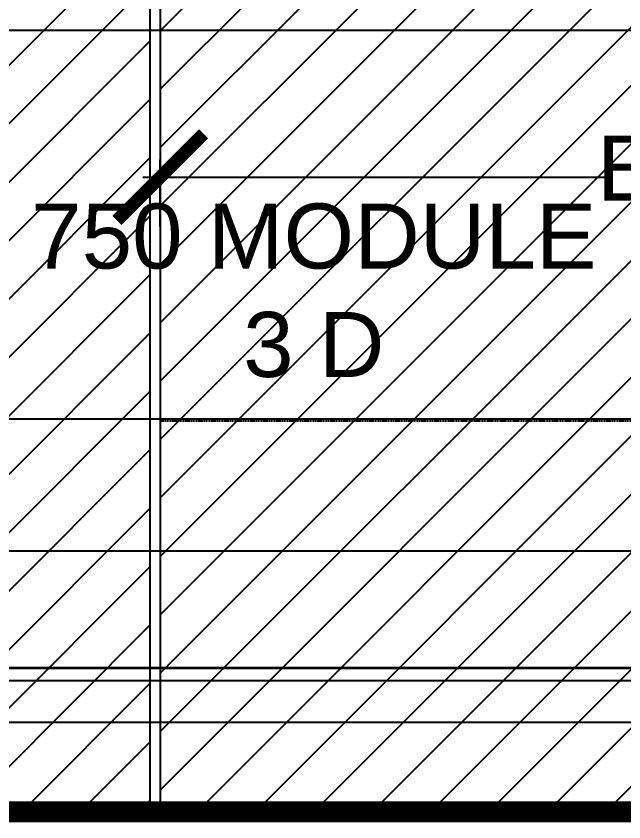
# Model space of a CAD drawing. Header units: millimetres. Extents: x -661525 to 498941, y 282148 to 1359693.
# Drawn here: x -235606 to -234905, y 671985 to 672914 of the extents above; entities that cross this region are included whole.
import ezdxf

# ---------------------------------------------------------------- set-up
doc = ezdxf.new("R2010")
doc.units = ezdxf.units.MM
doc.header["$LTSCALE"] = 2.5
doc.header["$PDMODE"] = 35
doc.header["$PDSIZE"] = 15
doc.linetypes.add('DASHED', pattern=[0.75, 0.5, -0.25])
doc.layers.get('0').update_dxf_attribs({"linetype": 'CONTINUOUS'})
doc.layers.get('DEFPOINTS').update_dxf_attribs({"linetype": 'CONTINUOUS'})
doc.layers.add('area', color=5, linetype='CONTINUOUS', plot=False)
for name, color, linetype in [('CEILING', 11, 'CONTINUOUS'), ('DEMARCATION', 8, 'CONTINUOUS'), ('I-FURN', 14, 'CONTINUOUS'), ('v-ex. duct', 30, 'CONTINUOUS')]:
    doc.layers.add(name, color=color, linetype=linetype)
doc.layers.add('LAB MODULE', color=1, linetype='CONTINUOUS', lineweight=25)
doc.layers.add('partition', color=6, linetype='CONTINUOUS', lineweight=18)
doc.styles.add('ARIAL', font='arial.ttf')
doc.styles.add('COMPLEX', font='complex.shx', dxfattribs={"width": 0.8})
doc.styles.add('ROMAND', font='ROMAND')
doc.dimstyles.new('TICK100', dxfattribs={"dimtxt": 250, "dimasz": 200, "dimexe": 150, "dimexo": 10, "dimgap": 50, "dimtad": 0, "dimdec": 0, "dimrnd": 5, "dimzin": 1, "dimdsep": 46, "dimtxsty": 'COMPLEX', "dimblk1": 'ARCHTICK', "dimblk2": 'ARCHTICK', "dimsah": 1, "dimcen": 0.09375, "dimdle": 150, "dimclrd": 11, "dimclre": 11, "dimclrt": 7, "dimadec": 0, "dimazin": 0, "dimtfac": 1, "dimtdec": 0, "dimtofl": 0, "dimtmove": 0, "dimatfit": 3, "dimldrblk": 'OPEN90', "dimfxl": 1, "dimtolj": 1, "dimtzin": 1, "dimarcsym": 0})

# ---------------------------------------------------------------- blocks, each defined once
blk = doc.blocks.new('_ARCHTICK')
at = {"color": 0, "linetype": 'ByBlock', "const_width": 0.15}
blk.add_lwpolyline([(-0.5, -0.5), (0.5, 0.5)], dxfattribs=at)
blk = doc.blocks.new('*D236')
at = {"layer": 'DEFPOINTS', "color": 0, "transparency": 16777216}
for p in [(-233051.7338534594, 672162.8611528202), (-236301.7338534583, 671998.1799916708), (-233051.7338534594, 671998.1799916711)]:
    blk.add_point(p, dxfattribs=at)
at = {"layer": 'DEMARCATION', "color": 8, "lineweight": -2, "transparency": 16777216}
for p, q in [((-236301.7338534583, 671998.1799916708), (-236301.7338534583, 672182.8611528202)), ((-233051.7338534594, 671998.1799916711), (-233051.7338534594, 672182.8611528202)), ((-236321.7338534583, 672162.8611528202), (-234825.6338534588, 672162.8611528202)), ((-233031.7338534594, 672162.8611528202), (-234527.8338534588, 672162.8611528202))]:
    blk.add_line(p, q, dxfattribs=at)
at = {"layer": 'DEMARCATION', "color": 8, "lineweight": -2, "transparency": 16777216, "xscale": 100, "yscale": 100, "zscale": 100, "rotation": 180}
blk.add_blockref('_ARCHTICK', (-236301.7338534583, 672162.8611528202), dxfattribs=at)
at = {"layer": 'DEMARCATION', "color": 8, "lineweight": -2, "transparency": 16777216, "xscale": 100, "yscale": 100, "zscale": 100}
blk.add_blockref('_ARCHTICK', (-233051.7338534594, 672162.8611528202), dxfattribs=at)
at = {"layer": 'DEMARCATION', "color": 1, "transparency": 16777216, "insert": (-234676.7338534588, 672162.8611528202), "char_height": 100, "attachment_point": 5, "style": 'ARIAL'}
blk.add_mtext('\\A1;3250', dxfattribs=at)
blk = doc.blocks.new('*D495')
at = {"layer": 'CEILING', "color": 8, "lineweight": -2}
for p, q in [((-235439.7338534752, 672671.3666263287), (-235439.7338534752, 672748.1914912475)), ((-234251.7338534715, 672671.3666263233), (-234251.7338534715, 672748.1914912475)), ((-235459.7338534752, 672728.1914912475), (-234927.2588534734, 672728.1914912475)), ((-234231.7338534715, 672728.1914912475), (-234764.2088534734, 672728.1914912475))]:
    blk.add_line(p, q, dxfattribs=at)
at = {"layer": 'DEFPOINTS', "color": 0}
for p in [(-234251.7338534715, 672728.1914912475), (-235439.7338534752, 672671.3666263287), (-234251.7338534715, 672671.3666263233)]:
    blk.add_point(p, dxfattribs=at)
at = {"layer": 'CEILING', "color": 8, "lineweight": -2, "xscale": 100, "yscale": 100, "zscale": 100, "rotation": 180}
blk.add_blockref('_ARCHTICK', (-235439.7338534752, 672728.1914912475), dxfattribs=at)
at = {"layer": 'CEILING', "color": 8, "lineweight": -2, "xscale": 100, "yscale": 100, "zscale": 100}
blk.add_blockref('_ARCHTICK', (-234251.7338534715, 672728.1914912475), dxfattribs=at)
at = {"layer": 'CEILING', "color": 1, "insert": (-234845.7338534734, 672728.1914912475), "char_height": 75, "attachment_point": 5, "style": 'ARIAL'}
blk.add_mtext('\\A1;EQ.', dxfattribs=at)
blk = doc.blocks.new('*D527')
at = {"layer": 'DEFPOINTS', "color": 0}
for p in [(-233051.7338534584, 672161.8461647489), (-236301.7338534574, 671997.1650035995), (-233051.7338534584, 671997.1650035998)]:
    blk.add_point(p, dxfattribs=at)
at = {"layer": 'DEMARCATION', "color": 8, "lineweight": -2}
for p, q in [((-236301.7338534574, 671997.1650035995), (-236301.7338534574, 672181.8461647489)), ((-233051.7338534584, 671997.1650035998), (-233051.7338534584, 672181.8461647489)), ((-236321.7338534574, 672161.8461647489), (-234825.6338534579, 672161.8461647489)), ((-233031.7338534584, 672161.8461647489), (-234527.8338534579, 672161.8461647489))]:
    blk.add_line(p, q, dxfattribs=at)
at = {"layer": 'DEMARCATION', "color": 8, "lineweight": -2, "xscale": 100, "yscale": 100, "zscale": 100, "rotation": 180}
blk.add_blockref('_ARCHTICK', (-236301.7338534574, 672161.8461647489), dxfattribs=at)
at = {"layer": 'DEMARCATION', "color": 8, "lineweight": -2, "xscale": 100, "yscale": 100, "zscale": 100}
blk.add_blockref('_ARCHTICK', (-233051.7338534584, 672161.8461647489), dxfattribs=at)
at = {"layer": 'DEMARCATION', "color": 1, "insert": (-234676.7338534579, 672161.8461647489), "char_height": 100, "attachment_point": 5, "style": 'ARIAL'}
blk.add_mtext('\\A1;3250', dxfattribs=at)

msp = doc.modelspace()

# ---------------------------------------------------------------- hatches: boundary and pattern name
at = {"layer": 'CEILING', "true_color": 0xd6ed82, "transparency": 33554687}
h = msp.add_hatch(dxfattribs=at)
h.set_pattern_fill('ANSI31', color=61, scale=15)
h.set_pattern_definition([(45, (-585758.7338534588, 1262137.267023326), (-33.67596045400932, 33.67596045400933), [])])
h.paths.add_polyline_path([(-234251.7338534625, 674647.1650035984), (-235439.7338534663, 674647.1650035984), (-235439.7338534683, 674197.1650035984), (-234351.7338534645, 674197.1650035984, -0.4142135623744009), (-234251.7338534641, 674297.1650035984)])
h.paths.add_polyline_path([(-233051.7338534645, 674647.1650035984), (-234251.7338534625, 674647.1650035984), (-234251.7338534641, 674297.1650035984, -0.4142135623717892), (-234151.7338534645, 674197.1650035984), (-233051.7338534666, 674197.1650035984)])
h.paths.add_polyline_path([(-234551.7338534683, 673622.1650035976), (-234251.7338534672, 673622.1650035976), (-234251.7338534666, 673744.2075016816), (-235274.1614562859, 673744.2075016816), (-235274.1614562859, 674080.7105465747), (-234251.7338534651, 674080.7105465747), (-234251.733853465, 674097.1650035984, -0.4142135623717378), (-234351.7338534645, 674197.1650035984), (-235439.7338534683, 674197.1650035984), (-235439.7338534762, 672447.1650036073), (-234351.7338534725, 672447.1650036023, -0.4142135623730295), (-234251.733853472, 672547.1650036018), (-234251.7338534699, 673022.1650035976), (-234551.7338534683, 673022.1650035976)])
h.paths.add_polyline_path([(-233051.7338534666, 674197.1650035984), (-234151.7338534645, 674197.1650035984, -0.4142135623730951), (-234251.7338534645, 674097.1650035984), (-233301.0079441363, 674080.7105465747), (-233301.0079441363, 673744.2075016816), (-234251.7338534666, 673744.2075016816), (-234251.7338534672, 673622.1650035976), (-233951.7338534683, 673622.1650035976), (-233951.7338534683, 673022.1650035976), (-234251.7338534699, 673022.1650035976), (-234251.733853472, 672547.1650036018, -0.4142135623729989), (-234151.7338534725, 672447.1650036013), (-233616.8519681688, 672447.1650035989, -0.9999999999999992), (-233466.6157654842, 672447.1650035982), (-233051.7338534745, 672447.1650035963)])
h.paths.add_polyline_path([(-234251.733853473, 672347.1650036018, -0.4142135623732113), (-234351.7338534725, 672447.1650036023), (-235439.7338534762, 672447.1650036073), (-235439.7338534783, 671997.1650036074), (-234251.7338534746, 671997.1650036019)])
h.paths.add_polyline_path([(-233051.7338534745, 672447.1650035963), (-233466.6157654842, 672447.1650035982, -1.000000000000001), (-233616.8519681688, 672447.1650035989), (-234151.7338534725, 672447.1650036013, -0.4142135623731391), (-234251.733853473, 672347.1650036018), (-234251.7338534746, 671997.1650036019), (-233051.7338534765, 671997.1650035963)])
h.paths.add_polyline_path([(-235451.7338534663, 675921.1500155937), (-236427.7338534574, 675921.1500155937), (-236427.7338534575, 675759.1500154865), (-236514.7338534587, 675759.1500154865), (-236514.7338534587, 675516.6824437111, -0.2648471280309205), (-236465.7338534619, 675430.6650036209), (-235451.7338534663, 675430.6650036209)], flags=0)
h.paths.add_polyline_path([(-236514.7338534587, 675759.1500154865), (-236565.7338534619, 675759.1500154865), (-236565.7338534619, 675530.6650036209, -0.1346003369179824), (-236514.7338534587, 675516.6824437111)])
h.paths.add_polyline_path([(-236514.7338534587, 675344.6475635307, -0.1346003369179884), (-236565.7338534619, 675330.6650036209), (-236565.7338534619, 674847.1650036457), (-236514.7338534587, 674847.1650036457)])
h.paths.add_polyline_path([(-235451.7338534663, 675921.1500155937), (-236427.7338534574, 675921.1500155937), (-236427.7338534575, 675759.1500154865), (-236514.7338534587, 675759.1500154865), (-236514.7338534587, 675516.6824437111, -0.2648471280309204), (-236465.7338534619, 675430.6650036209), (-235451.7338534663, 675430.6650036209)], flags=17)
h.paths.add_polyline_path([(-237051.7338534575, 676016.1650035987), (-237053.7715695754, 676022.1649825817), (-240427.7338534583, 676022.1649825817), (-240427.7338534583, 675921.1500155937), (-237051.7338534569, 675921.1500155937)])
h.paths.add_polyline_path([(-235756.1013784725, 676022.1650035982), (-236427.7338534574, 676022.1650035986), (-236427.7338534574, 675921.1500155937), (-235756.1013784725, 675921.1500155937)])
h.paths.add_polyline_path([(-235451.7338534663, 676022.1650035981), (-235756.1013784725, 676022.1650035982), (-235756.1013784725, 675921.1500155937), (-235451.7338534663, 675921.1500155937)])
h.paths.add_polyline_path([(-235451.7338534663, 675921.1500155937), (-235756.1013784725, 675921.1500155937), (-236427.7338534574, 675921.1500155937), (-236427.7338534575, 675759.1500154865), (-236514.7338534587, 675759.1500154865), (-236514.7338534587, 675516.6824437111, -0.2648471280309632), (-236465.7338534619, 675430.6650036209), (-235451.7338534663, 675430.6650036209)], flags=17)
h.paths.add_polyline_path([(-243765.7338534619, 675330.6650036209, -0.4142135623733992), (-243865.7338534619, 675430.665003621), (-244514.7338534588, 675430.665003621), (-244514.7338534588, 674847.1650036457), (-244065.7338534619, 674847.1650036457), (-243765.7338534619, 674847.1650036457)])
h.paths.add_polyline_path([(-244514.7338534588, 675430.665003621), (-244879.3055911033, 675430.665003621), (-244879.7338534575, 671997.1650036513), (-244514.7338534588, 671997.1650036495), (-244514.7338534588, 672447.1650036457), (-244665.7338534619, 672447.1650036457), (-244665.7338534619, 673047.1650036457), (-244665.7338534619, 673647.1650036457), (-244665.7338534619, 674247.1650036457), (-244665.7338534619, 674847.1650036457), (-244514.7338534588, 674847.1650036457)])
h.paths.add_polyline_path([(-244514.7338534588, 675752.1194770109), (-244879.2654902378, 675752.1649452436), (-244879.3055911033, 675430.665003621), (-244514.7338534588, 675430.665003621)])
h.paths.add_polyline_path([(-243765.7338534619, 675921.1500155937), (-244427.7782684382, 675921.1500155937), (-244427.7782684382, 675752.1650036628), (-244427.7782684382, 675752.1086309927), (-244514.7338534588, 675752.1194770109), (-244514.7338534588, 675430.665003621), (-243865.7338534619, 675430.665003621, -0.4142135623727906), (-243765.7338534619, 675530.6650036209)])
h.paths.add_polyline_path([(-241669.7338534568, 676014.1650035962), (-243765.7338534619, 676014.1650035962), (-243765.7338534619, 675921.1500155937), (-241669.7338534568, 675921.1500155937)])
h.paths.add_polyline_path([(-243765.7338534619, 676014.1650035962), (-244427.7782684382, 676014.1650035962), (-244427.7782684382, 675921.1500155937), (-243765.7338534619, 675921.1500155937)])
h.paths.add_polyline_path([(-241365.7338534619, 675892.1650036006), (-241669.7338534568, 675892.1650036006), (-243765.7338534619, 675914.0973448056), (-243765.7338534619, 675530.6650036209, -0.4142135623727979), (-243665.7338534619, 675430.665003621), (-242574.2459442678, 675430.665003621, -1), (-242424.2459442678, 675430.665003621), (-241465.7338534619, 675430.665003621, -0.4142135623728775), (-241365.7338534619, 675530.6650036209)])
h.paths.add_polyline_path([(-241365.7338534619, 675330.6650036209, -0.4142135623733126), (-241465.7338534619, 675430.665003621), (-242424.2459442678, 675430.665003621, -1), (-242574.2459442678, 675430.665003621), (-243665.7338534619, 675430.665003621, -0.4142135623733921), (-243765.7338534619, 675330.6650036209), (-243765.7338534619, 674847.1650036457), (-243465.7338534619, 674847.1650036457), (-242865.7338534619, 674847.1650036457), (-242265.7338534619, 674847.1650036457), (-241665.7338534619, 674847.1650036457), (-241365.7338534619, 674847.1650036457)])
h.paths.add_polyline_path([(-240514.7338534587, 675430.665003621), (-240964.7338534587, 675430.665003621), (-240964.7338534587, 674847.1650036457), (-240514.7338534587, 674847.1650036457)])
h.paths.add_polyline_path([(-241052.4855402149, 675760.1650036629), (-241052.4855402149, 675892.1650036006), (-241365.7338534619, 675892.1650036006), (-241365.7338534619, 675530.6650036209, -0.4142135623728848), (-241265.7338534619, 675430.665003621), (-241123.030859408, 675430.665003621, -1), (-240973.030859408, 675430.6650036217), (-240965.0015383966, 675760.1650036629)])
h.paths.add_polyline_path([(-240964.7338534587, 675430.665003621), (-240973.030859408, 675430.665003621, -1), (-241123.030859408, 675430.665003621), (-241265.7338534619, 675430.665003621, -0.4142135623733053), (-241365.7338534619, 675330.6650036209), (-241365.7338534619, 674847.1650036457), (-241065.7338534619, 674847.1650036457), (-240964.7338534587, 674847.1650036457)])
h.paths.add_polyline_path([(-240514.7338534587, 675760.1650036629), (-240964.7338534587, 675760.1650036629), (-240964.7338534587, 675430.665003621), (-240514.7338534587, 675430.665003621)])
h.paths.add_polyline_path([(-238965.7338534619, 675921.1500155937), (-240427.7338534583, 675921.1500155937), (-240427.7338534583, 675760.1650036629), (-240514.7338534587, 675760.1650036629), (-240514.7338534587, 675430.665003621), (-239953.0596784418, 675430.6650036209, -1), (-239803.0596784418, 675430.6650036209), (-239065.7338534619, 675430.6650036209, -0.4142135623729644), (-238965.7338534619, 675530.6650036209)])
h.paths.add_polyline_path([(-238965.7338534619, 675330.6650036209, -0.4142135623732258), (-239065.7338534619, 675430.6650036209), (-239803.0596784418, 675430.6650036209, -1), (-239953.0596784418, 675430.6650036209), (-240514.7338534587, 675430.665003621), (-240514.7338534587, 674847.1650036457), (-240465.7338534619, 674847.1650036457), (-239865.7338534619, 674847.1650036457), (-239265.7338534619, 674847.1650036457), (-238965.7338534619, 674847.1650036457)])
h.paths.add_polyline_path([(-236964.7338534587, 675218.5388815998), (-238712.4888663309, 675218.5388815998), (-238712.4888663309, 675430.6650036209), (-238865.7338534619, 675430.6650036209, -0.4142135623732186), (-238965.7338534619, 675330.6650036209), (-238965.7338534619, 674847.1650036457), (-238665.7338534619, 674847.1650036457), (-238065.7338534619, 674847.1650036457), (-237465.7338534619, 674847.1650036457), (-236964.7338534587, 674847.1650036457)])
h.paths.add_polyline_path([(-236964.7338534587, 675759.1500154865), (-237051.733853456, 675759.1500154865), (-237051.7338534569, 675921.1500155937), (-238965.7338534619, 675921.1500155937), (-238965.7338534619, 675530.6650036209, -0.4142135623729716), (-238865.7338534619, 675430.6650036209), (-238712.4888663309, 675430.6650036209), (-238712.4888663309, 675555.0419264928), (-236964.7338534587, 675555.0419264928)])
h.paths.add_polyline_path([(-236565.7338534619, 675759.1500154865), (-236964.7338534587, 675759.1500154865), (-236964.7338534587, 675555.0419264928), (-236739.3353541814, 675555.0419264928), (-236739.3353541814, 675430.6650036209), (-236665.7338534619, 675430.6650036209, -0.414213562373051), (-236565.7338534619, 675530.6650036209)])
h.paths.add_polyline_path([(-236565.7338534619, 675330.6650036209, -0.4142135623731363), (-236665.7338534619, 675430.6650036209), (-236739.3353541814, 675430.6650036209), (-236739.3353541814, 675218.5388815998), (-236964.7338534587, 675218.5388815998), (-236964.7338534587, 674847.1650036457), (-236865.7338534619, 674847.1650036457), (-236565.7338534619, 674847.1650036457)])
h.paths.add_polyline_path([(-240964.7338534586, 672447.1650036457), (-241065.7338534619, 672447.1650036457), (-241665.7338534619, 672447.1650036457), (-242265.7338534619, 672447.1650036457), (-242865.7338534619, 672447.1650036457), (-243465.7338534619, 672447.1650036457), (-244065.7338534619, 672447.1650036457), (-244514.7338534588, 672447.1650036457), (-244514.7338534588, 671997.1650036492), (-243879.7338534575, 671997.1650036457), (-242103.7338668309, 671997.1650036457), (-240964.7338534586, 671997.1650036395)])
edge = h.paths.add_edge_path(flags=16)
edge.add_line((-241405.7235707734, 672231.6881751054), (-241405.7235707734, 672238.9962269433))
edge.add_ellipse((-241459.783537866, 672222.9246115513), major_axis=(-51.35711140692001, 4.057190380990505e-06), ratio=0.9999979734445607, start_angle=0, end_angle=360)
edge.add_ellipse((-241459.783537866, 672222.9246115513), major_axis=(-52.67396041733468, 1.537369098514322e-05), ratio=0.9999979734460623, start_angle=170.4229502804345, end_angle=189.5770831649122, ccw=False)
edge.add_line((-241406.3754451848, 672231.6881751054), (-241405.7235707734, 672231.6881751054))
h.paths.add_polyline_path([(-241644.0790686414, 672288.7669286397), (-241512.4574982834, 672288.7669286397), (-241512.4574982834, 672320.7429064952), (-241407.1095774487, 672320.7429064952), (-241407.1095774487, 672231.6881751054), (-241403.0506637993, 672218.4495834659), (-241396.5906763288, 672218.4495834659), (-241418.2812330558, 672239.7059006452), (-241407.1095774487, 672239.7059006452), (-241407.1095774487, 672320.7429064952), (-241512.4574982834, 672320.7429064952), (-241512.4574982834, 672288.7669286397), (-241512.394167598, 672288.7669286397), (-241459.783537866, 672275.598465222), (-241512.394167598, 672275.598465222), (-241512.394167598, 672157.082294463), (-241644.0790686414, 672157.082294463)], flags=16)
h.paths.add_polyline_path([(-241641.4294796569, 672248.4695966515), (-241632.2965852123, 672248.4695966515), (-241632.2965852123, 672197.3796264512), (-241641.4294796569, 672197.3796264512)], flags=0)
h.paths.add_polyline_path([(-241521.1054221521, 672170.2507578806), (-241521.1054221521, 672282.3150828113), (-241516.9147338337, 672282.3150828113), (-241516.9147338337, 672163.5341402914), (-241521.1054221521, 672163.5341402914)], flags=0)
h.paths.add_polyline_path([(-240964.7338534586, 672447.1650036457), (-240964.7338534586, 671997.1650036323), (-240514.7338534587, 671997.1650036302), (-240514.7338534587, 672447.1650036457)])
h.paths.add_polyline_path([(-240605.1095640803, 672318.4792085452), (-240605.1095640803, 672229.4244771553), (-240603.7235574051, 672229.4244771553), (-240603.7235574051, 672246.2058987014)], flags=16)
h.paths.add_polyline_path([(-240842.079055273, 672286.5032306897), (-240710.3941542297, 672286.5032306897), (-240657.7835244976, 672273.334767272), (-240710.3941542297, 672273.334767272), (-240710.3941542297, 672154.8185965129), (-240842.079055273, 672154.8185965129)], flags=16)
h.paths.add_polyline_path([(-240719.1054087838, 672280.0513848612), (-240710.457484915, 672318.4792085452), (-240710.457484915, 672273.334767272), (-240714.9147204653, 672273.334767272), (-240714.9147204653, 672161.2704423413), (-240719.1054087838, 672161.2704423413), (-240776.2366047513, 672167.9870599306), (-240719.1054087838, 672167.9870599306)], flags=16)
h.paths.add_polyline_path([(-240839.4294662885, 672246.2058987014), (-240830.2965718439, 672246.2058987014), (-240830.2965718439, 672195.1159285011), (-240839.4294662885, 672195.1159285011)], flags=0)
h.paths.add_polyline_path([(-240594.5906629604, 672246.2058987014), (-240594.5906629604, 672237.4422026952), (-240603.7235574051, 672237.4422026952), (-240603.7235574051, 672246.2058987014)], flags=16)
h.paths.add_polyline_path([(-236964.7338534586, 672447.1650036457), (-237465.7338534619, 672447.1650036457), (-238065.7338534619, 672447.1650036457), (-238665.7338534619, 672447.1650036457), (-239265.7338534619, 672447.1650036457), (-239865.7338534619, 672447.1650036457), (-240465.7338534619, 672447.1650036457), (-240514.7338534587, 672447.1650036457), (-240514.7338534587, 671997.1650036302), (-236964.7338534586, 671997.1650036142)])
h.paths.add_polyline_path([(-239622.4888663309, 672401.4791789202), (-237649.3353541814, 672401.4791789202), (-237649.3353541814, 672064.9761340271), (-239622.4888663309, 672064.9761340271)], flags=16)
h.paths.add_polyline_path([(-236514.7338534586, 672447.1650036457), (-236865.7338534619, 672447.1650036457), (-236964.7338534586, 672447.1650036457), (-236964.7338534586, 671997.1650036145), (-236514.7338534586, 671997.1650036124)])
h.paths.add_polyline_path([(-235451.7338534663, 674647.1650035984), (-235451.7338534663, 675430.6650036209), (-236465.7338534619, 675430.6650036209, -0.2648471280309805), (-236514.7338534587, 675344.6475635307), (-236514.7338534587, 674847.1650036457), (-236265.7338534619, 674847.1650036457), (-235665.7338534619, 674847.1650036457), (-235665.7338534619, 674247.1650036457), (-235665.7338534619, 673647.1650036457), (-235665.7338534619, 673047.1650036457), (-235665.7338534619, 672447.1650036457), (-236265.7338534619, 672447.1650036457), (-236514.7338534586, 672447.1650036457), (-236514.7338534586, 671997.1650036124), (-235451.7338534783, 671997.1650036075)])
h.paths.add_polyline_path([(-244881.3201426821, 673333.0983507314), (-244663.3290103492, 673333.0983507314), (-244663.3290103492, 673487.6515567342), (-244881.3201426821, 673487.6515567342)], flags=9)
h.paths.add_polyline_path([(-243109.7363449186, 675377.0753037573), (-243109.7363449186, 675484.4593419565), (-243264.2895509213, 675484.4593419565), (-243264.2895509213, 675377.0753037573)], flags=9)
h.paths.add_polyline_path([(-241212.2768158621, 675197.7134347592), (-241212.2768158621, 675410.0258494931), (-241366.8300218649, 675410.0258494931), (-241366.8300218649, 675197.7134347592)], flags=9)
h.paths.add_polyline_path([(-243110.3758401437, 672117.8505425269), (-243110.3758401437, 672330.1629572609), (-243264.9290461465, 672330.1629572609), (-243264.9290461465, 672117.8505425269)], flags=24)
h.paths.add_polyline_path([(-239592.1406346872, 672049.5776704162), (-237655.7831994893, 672049.5776704162), (-237655.7831994893, 672455.193859593), (-239592.1406346872, 672455.193859593)], flags=9)
h.paths.add_polyline_path([(-235667.3201426884, 673333.0983507314), (-235449.3290103555, 673333.0983507314), (-235449.3290103555, 673487.6515567342), (-235667.3201426884, 673487.6515567342)], flags=9)
h.paths.add_polyline_path([(-233700.8223793134, 674317.8505424797), (-233700.8223793134, 674530.1629572136), (-233855.3755853161, 674530.1629572136), (-233855.3755853161, 674317.8505424797)], flags=24)
h.paths.add_polyline_path([(-234954.3201426957, 672652.6543152585), (-234736.3290103628, 672652.6543152585), (-234736.3290103628, 672807.2075212613), (-234954.3201426957, 672807.2075212613)], flags=24)
h.paths.add_polyline_path([(-233700.1828840882, 673268.5753037358), (-233700.1828840882, 673375.959341935), (-233854.7360900909, 673375.959341935), (-233854.7360900909, 673268.5753037358)], flags=24)
h.paths.add_polyline_path([(-233760.3201426874, 672652.6543152585), (-233542.3290103545, 672652.6543152585), (-233542.3290103545, 672807.2075212613), (-233760.3201426874, 672807.2075212613)], flags=24)
h.paths.add_polyline_path([(-233700.8223793134, 672117.8505424818), (-233700.8223793134, 672330.1629572157), (-233855.3755853161, 672330.1629572157), (-233855.3755853161, 672117.8505424818)], flags=24)

# ---------------------------------------------------------------- linework, layer by layer
at = {"layer": 'area', "const_width": 25}
msp.add_lwpolyline([(-244879.7338534575, 675752.1650036628), (-244427.7782684382, 675752.1650036628), (-244427.7782684382, 676014.1650035962), (-241669.7338534568, 676014.1650035962), (-241669.7338534568, 675892.1650036006), (-241052.4855402149, 675892.1650036006), (-241052.4855402149, 675760.1650036629), (-240427.7338534583, 675760.1650036629), (-240427.7338534583, 676022.1649825817), (-237051.7229261364, 676022.1649825817), (-237051.733853456, 675759.1500154865), (-236427.7338534575, 675759.1500154865), (-236427.7338534574, 676022.1650035986), (-233651.7338534598, 676022.1650035973), (-233651.7338534599, 675897.1650035983), (-233051.7338534588, 675897.1650035984), (-233051.7338534765, 671997.1650035963), (-244879.7338534575, 671997.1650036513), (-244879.2654902378, 675752.1649452436)], dxfattribs=at)
at = {"layer": 'CEILING'}
for p, q in [((-235451.7338534663, 674647.1650035984), (-235451.7338534783, 671997.1650036072)), ((-235439.7338534663, 674647.1650035984), (-235439.7338534783, 671997.1650036072))]:
    msp.add_line(p, q, dxfattribs=at)
at = {"layer": 'CEILING', "color": 8, "linetype": 'DASHED'}
msp.add_line((-235439.7338534762, 672447.1650036073), (-233051.7338534562, 672447.1650035963), dxfattribs=at)
at = {"layer": 'I-FURN'}
msp.add_line((-234103.7338668265, 672897.1650036164), (-242103.7338668269, 672897.1650036137), dxfattribs=at)
at = {"layer": 'I-FURN', "color": 8}
msp.add_line((-234103.7338668265, 672147.1650036164), (-242103.7338668269, 672147.1650036137), dxfattribs=at)
at = {"layer": 'LAB MODULE'}
msp.add_lwpolyline([(-235628.7338668265, 672297.1650036081), (-234878.7338668265, 672297.1650036081), (-234878.7338668265, 672897.1650036081), (-235628.7338668265, 672897.1650036081)], close=True, dxfattribs=at)
at = {"layer": 'partition'}
msp.add_line((-242103.7338668309, 671997.1650036374), (-233051.7338534582, 671997.1650035963), dxfattribs=at)
at = {"layer": 'v-ex. duct'}
for p, q in [((-234879.7338532977, 672449.194979737), (-238422.3636402962, 672449.194979737)), ((-234576.7338534668, 672099.1949797369), (-245014.733853458, 672099.1949797369))]:
    msp.add_line(p, q, dxfattribs=at)

# ---------------------------------------------------------------- texts
at = {"layer": 'LAB MODULE', "ltscale": 0.5, "insert": (-234870.7586536504, 672597.1650036081), "char_height": 75, "width": 783.8842164970729, "attachment_point": 6, "style": 'ROMAND'}
msp.add_mtext('\\A1;\\pxqc;{\\fArial|b0|i0|c0|p34;750 MODULE\\P3 D}', dxfattribs=at)

# ---------------------------------------------------------------- dimensions: what is measured, and where the dimension line sits
at = {"layer": 'CEILING'}
dim = msp.add_linear_dim(base=(-234251.7338534715, 672728.1914912475), p1=(-235439.7338534752, 672671.3666263287), p2=(-234251.7338534715, 672671.3666263233), text='EQ.', dimstyle='TICK100', override={"dimtxt": 75, "dimasz": 100, "dimexe": 20, "dimexo": 0, "dimgap": 0, "dimrnd": 0, "dimtxsty": 'ARIAL', "dimdle": 20, "dimclrd": 8, "dimclre": 8, "dimclrt": 1}, dxfattribs=at)
dim.commit()
dim.dimension.update_dxf_attribs({"geometry": '*D495', "text_midpoint": (-234845.7338534734, 672728.1914912475)})
at = {"layer": 'DEMARCATION'}
for base, p1, p2, picture, middle in [((-233051.7338534594, 672162.8611528202), (-236301.7338534583, 671998.1799916708), (-233051.7338534594, 671998.1799916711), '*D236', (-234676.7338534588, 672162.8611528202)), ((-233051.7338534584, 672161.8461647489), (-236301.7338534574, 671997.1650035995), (-233051.7338534584, 671997.1650035998), '*D527', (-234676.7338534579, 672161.8461647489))]:
    dim = msp.add_linear_dim(base=base, p1=p1, p2=p2, dimstyle='TICK100', override={"dimtxt": 100, "dimasz": 100, "dimexe": 20, "dimexo": 0, "dimgap": 0, "dimrnd": 0, "dimtxsty": 'ARIAL', "dimdle": 20, "dimclrd": 8, "dimclre": 8, "dimclrt": 1, "dimtmove": 1}, dxfattribs=at)
    dim.commit()
    dim.dimension.update_dxf_attribs({"geometry": picture, "text_midpoint": middle})

doc.saveas('drawing.dxf')
